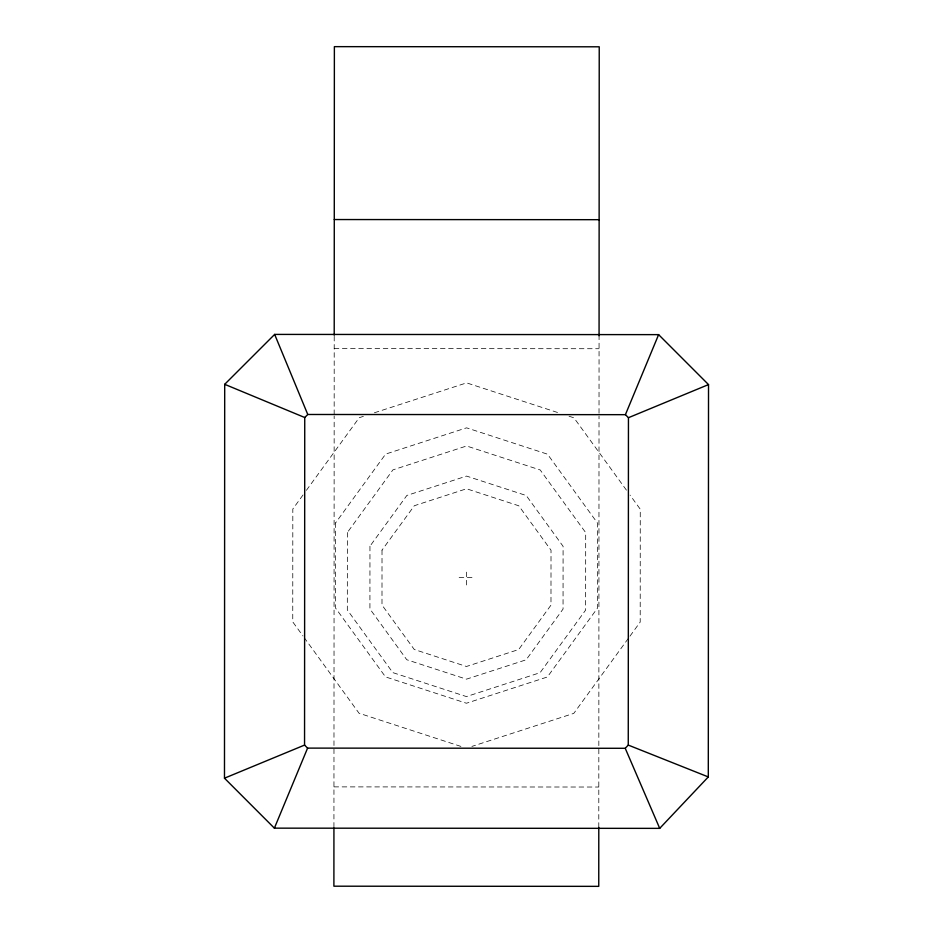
<?xml version="1.0" encoding="UTF-8"?>
<svg xmlns="http://www.w3.org/2000/svg" width="933" height="933" viewBox="0 0 933 933"><rect width="100%" height="100%" fill="white"/><g stroke="black" fill="none" stroke-linecap="round" stroke-linejoin="round"><path stroke-width="0.7" stroke-dasharray="4.67 3.5" d="M333.932 827.186L334.166 415.943M334.166 414.509L334.212 335.169M466.5 584.979L466.512 570.273M598.788 827.338L599.021 416.095M599.021 413.214L599.068 336.755M303.038 494.957L292.822 508.998L292.752 621.891L302.957 635.944M306.397 490.338L359.228 417.704L363.357 416.363M628.329 638.405L573.795 713.372L471.911 746.412M629.985 636.131L640.201 622.078L640.26 509.196L630.055 495.131M374.366 412.794L466.617 382.88L558.82 412.899M334.201 348.58L599.056 348.72M459.141 577.62L473.859 577.632M333.956 786.881L598.811 787.032M569.048 416.235L573.958 417.821L626.661 490.455M460.902 746.412L359.065 713.255L304.613 638.219M335.577 522.912L335.53 608.013L385.504 676.891L466.43 703.237L547.379 676.985L597.447 608.164L597.493 523.063L547.508 454.184L466.582 427.839L385.632 454.091L335.577 522.912M347.368 532.498L347.321 609.937L392.805 672.611L466.43 696.578L540.09 672.693L585.644 610.065L585.691 532.626L540.207 469.964L466.582 445.986L392.921 469.882L347.368 532.498M369.958 546.202L369.923 608.946L406.776 659.736L466.442 679.166L526.142 659.806L563.054 609.062L563.089 546.306L526.224 495.516L466.558 476.087L406.87 495.446L369.958 546.202M382.017 550.12L381.994 605.039L414.24 649.473L466.453 666.477L518.69 649.531L550.983 605.132L551.018 550.225L518.76 505.779L466.547 488.775L414.322 505.721L382.017 550.12"/><path stroke-width="1.4" d="M224.48 778.192L224.701 384.314L274.652 334.411L658.616 334.632L708.52 384.583L708.299 776.932L659.713 828.364L274.384 828.154L224.48 778.192L304.555 745.082L304.741 417.517L307.773 414.485L625.413 414.672L628.445 417.704L628.259 745.082L625.227 748.289L307.587 748.114L304.555 745.082M333.932 827.968L333.897 886.198L598.753 886.35L598.788 827.338M334.212 335.169L334.376 46.65L599.231 46.802L599.068 336.09M274.384 828.154L307.587 748.114M625.413 414.672L658.616 334.632M628.445 417.704L708.52 384.583M334.271 219.547L599.126 219.687M628.259 745.082L708.299 776.932M224.701 384.314L304.741 417.517M625.227 748.289L659.713 828.364M274.652 334.411L307.773 414.485"/></g></svg>
